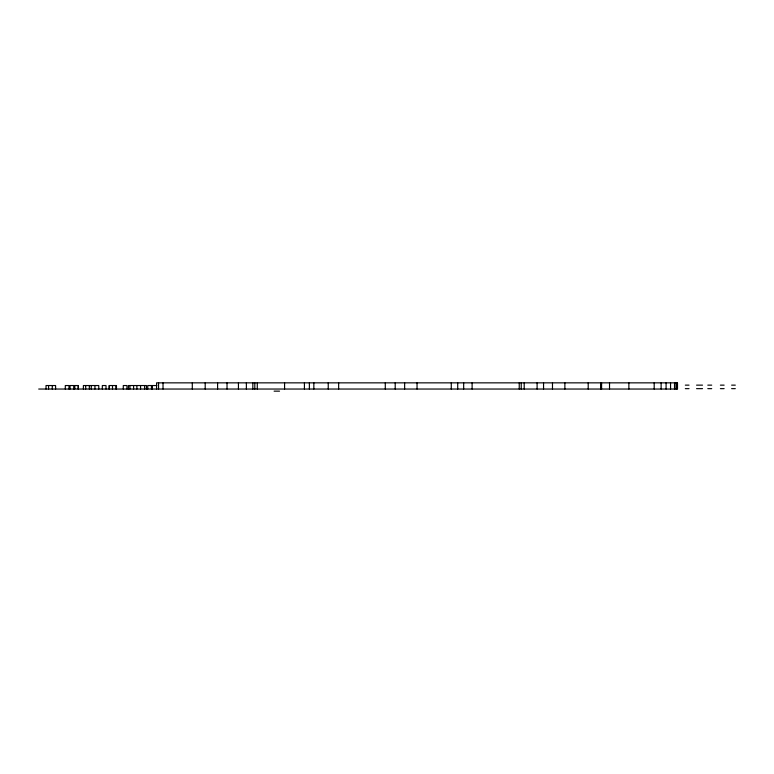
<?xml version="1.0" encoding="UTF-8"?>
<svg xmlns="http://www.w3.org/2000/svg" width="774" height="774" viewBox="0 0 774 774"><rect width="100%" height="100%" fill="white"/><g stroke="black" fill="none" stroke-linecap="round" stroke-linejoin="round"><path stroke-width="1.16" d="M48.578 389.041L48.578 385.539M52.264 389.041L52.264 385.539M55.602 389.041L55.602 385.539L46.024 385.539L46.024 389.041M685.329 385.142L689.024 385.142M696.552 385.142L702.521 385.142M707.794 385.142L711.703 385.142M720.41 385.142L724.125 385.142M731.614 385.142L735.3 385.142M74.633 385.539L74.633 389.041L74.556 385.539L78.319 385.539L78.319 389.041M156.058 385.539L147.747 385.539L147.747 389.041M156.319 385.539L156.861 385.539M685.329 388.645L689.024 388.645M696.552 388.645L702.521 388.645M707.794 388.645L711.703 388.645M720.41 388.645L724.125 388.645M731.614 388.645L735.3 388.645M38.7 389.041L677.502 389.041L677.502 382.849L156.58 382.849L156.58 389.041M274.102 391.151L279.53 391.151M676.998 382.849L676.998 389.041M676.012 382.849L676.012 389.041M674.522 382.849L674.522 389.041M670.555 382.849L670.555 389.041M666.085 382.849L666.085 389.041M661.122 382.849L661.122 389.041M654.185 382.849L654.185 389.041M628.875 382.849L628.875 389.041M609.525 382.849L609.525 389.041M601.591 382.849L601.591 389.041M600.595 382.849L600.595 389.041M588.201 382.849L588.201 389.041M564.875 382.849L564.875 389.041M552.481 382.849L552.481 389.041M543.551 382.849L543.551 389.041M537.098 382.849L537.098 389.041M524.201 382.849L524.201 389.041M521.221 382.849L521.221 389.041M519.238 382.849L519.238 389.041M472.111 382.849L472.111 389.041M463.674 382.849L463.674 389.041M457.715 382.849L457.715 389.041M451.271 382.849L451.271 389.041M417.041 382.849L417.041 389.041M404.638 382.849L404.638 389.041M395.204 382.849L395.204 389.041M385.288 382.849L385.288 389.041M338.654 382.849L338.654 389.041M328.234 382.849L328.234 389.041M313.847 382.849L313.847 389.041M309.377 382.849L309.377 389.041M304.424 382.849L304.424 389.041M284.571 382.849L284.571 389.041M257.287 382.849L257.287 389.041M254.81 382.849L254.81 389.041M252.827 382.849L252.827 389.041M246.374 382.849L246.374 389.041M238.44 382.849L238.44 389.041M227.024 382.849L227.024 389.041M217.6 382.849L217.6 389.041M205.197 382.849L205.197 389.041M192.3 382.849L192.3 389.041M163.024 382.849L163.024 389.041M158.564 382.849L158.564 389.041M152.372 385.539L152.372 389.041M152.033 385.539L152.033 389.041M151.443 385.539L151.443 389.041M146.421 389.041L146.46 385.539L128.397 385.539L128.397 389.041M144.593 385.539L144.593 389.041M140.568 385.539L140.568 389.041M136.882 385.539L136.882 389.041M133.592 385.539L133.592 389.041M129.906 385.539L129.906 389.041M126.965 389.041L126.965 385.539L123.279 385.539L123.279 389.041M116.458 389.041L116.458 385.539L109.134 385.539L109.134 389.041M116.303 385.539L116.303 389.041M116.197 385.539L116.197 389.041M112.501 385.539L112.501 389.041M109.357 385.539L109.357 389.041M106.009 389.041L106.009 385.539L102.323 385.539L102.323 389.041M98.772 389.041L98.772 385.539L83.389 385.539L83.389 389.041M94.941 385.539L94.941 389.041M91.255 385.539L91.255 389.041M89.281 385.539L89.387 389.041M85.701 385.539L85.701 389.041M78.242 385.539L78.242 389.041M73.733 389.041L73.733 385.539L70.037 385.539L70.037 389.041M68.983 389.041L68.983 385.539L65.297 385.539L65.297 389.041"/></g></svg>
